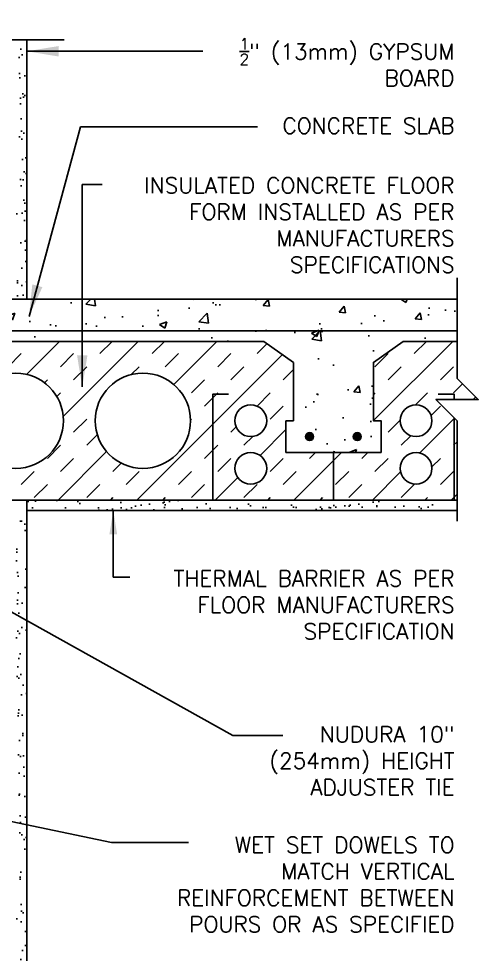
# Model space of a CAD drawing. Header units: inches. Extents: x 196 to 303, y 20 to 88.
# Drawn here: x 281.74 to 303.44, y 43.6 to 87.81 of the extents above; entities that cross this region are included whole.
import ezdxf

# ---------------------------------------------------------------- set-up
doc = ezdxf.new("R2010")
doc.units = ezdxf.units.IN
doc.header["$LTSCALE"] = 0.5
doc.header["$MEASUREMENT"] = 0
for name, color, linetype in [('HATCH', 12, 'Continuous'), ('line25', 2, 'Continuous'), ('LINE3', 3, 'Continuous'), ('LINE9', 9, 'Continuous'), ('TEXT', 4, 'Continuous')]:
    doc.layers.add(name, color=color, linetype=linetype)
doc.styles.add('DIM', font='romans.shx', dxfattribs={"width": 0.7})
doc.styles.add('ROMANS', font='romans.shx', dxfattribs={"height": 0.75})
doc.styles.get("Standard").update_dxf_attribs({"font": 'romans.shx', "height": 0.75})
doc.linetypes.add('STEEL', pattern='A,0.5,-0.2,["X",Standard,S=0.1,R=0,X=-0.1,Y=-0.05],-0.1', length=0.8)
doc.dimstyles.new('ext_12', dxfattribs={"dimscale": 12, "dimtxt": 0.09375, "dimasz": 0.09375, "dimexe": 0.09375, "dimexo": 0.0625, "dimgap": 0.0625, "dimtad": 1, "dimdec": 1, "dimzin": 3, "dimdsep": 46, "dimlunit": 4, "dimtxsty": 'DIM', "dimcen": 0.09, "dimdle": 0.09375, "dimclrt": 4, "dimadec": 0, "dimazin": 0, "dimtfac": 1, "dimtdec": 1, "dimtmove": 2, "dimatfit": 3, "dimfxl": 1, "dimfrac": 2, "dimtolj": 1, "dimtzin": 0, "dimarcsym": 0})
doc.dimstyles.new('ext_8', dxfattribs={"dimscale": 8, "dimtxt": 0.09375, "dimasz": 0.09375, "dimexe": 0.09375, "dimexo": 0.0625, "dimgap": 0.0625, "dimtad": 1, "dimdec": 1, "dimzin": 3, "dimdsep": 46, "dimlunit": 4, "dimtxsty": 'DIM', "dimcen": 0.09, "dimdle": 0.09375, "dimclrt": 4, "dimadec": 0, "dimazin": 0, "dimtfac": 1, "dimtdec": 1, "dimtmove": 2, "dimatfit": 3, "dimfxl": 1, "dimfrac": 2, "dimtolj": 1, "dimtzin": 0, "dimarcsym": 0})
pattern_1 = [(37.5, (78.8089, -0.2044), (-0.0314967, 0.963412), [0, -0.76, 0, -0.85, 0, -0.8125]), (7.5, (78.8089, -0.2044), (0.884888, 1.411073), [0, -0.41, 0, -0.685, 0, -0.2625]), (327.5, (78.1939, -0.2044), (1.557071, 0.0028295), [0, -0.25, 0, -0.9, 0, -1.175]), (317.5, (78.1939, -0.2044), (1.503063, 0.438838), [0, -0.125, 0, -0.59, 0, -0.675])]

msp = doc.modelspace()

# ---------------------------------------------------------------- hatches: boundary and pattern name
at = {"layer": 'HATCH'}
h = msp.add_hatch(dxfattribs=at)
h.set_pattern_fill('AR-CONC', color=256, scale=0.5)
h.set_pattern_definition([(50, (0, 0), (3.5863, -0.31376), [0.375, -4.125]), (355, (0, 0), (-0.693757, 3.76096), [0.3, -3.3]), (100.4514, (0.299, -0.026), (2.892544, 3.4472), [0.3187, -3.50571]), (46.1842, (0, 1), (5.336207, -0.827596), [0.5625, -6.1875]), (96.6356, (0.4447, 0.931), (4.67331, 4.87059), [0.47805, -5.25857]), (351.1842, (0, 1), (4.67331, 4.87059), [0.45, -4.95]), (21, (0.5, 0.75), (2.984535, -2.013094), [0.375, -4.125]), (326, (0.5, 0.75), (1.216577, 3.62575), [0.3, -3.3]), (71.4514, (0.7487, 0.5822), (4.20111, 1.612656), [0.3187, -3.50571]), (37.5, (0, 0), (0.0607993, 1.6644693), [0, -3.26, 0, -3.35, 0, -3.3125]), (7.5, (0, 0), (1.315348, 1.972059), [0, -1.91, 0, -3.185, 0, -1.2625]), (327.5, (-1.115, 0), (2.669112, -0.1127744), [0, -1.25, 0, -3.9, 0, -5.175]), (317.5, (-1.615, 0), (2.91593, 0.500525), [0, -1.625, 0, -2.59, 0, -3.675])])
h.paths.add_polyline_path([(268.995, 59.812), (268.307, 59.812), (268.307, 59.312), (266.807, 59.312), (266.807, 59.812), (266.37, 59.812), (264.37, 59.812), (264.37, 58.312, -1), (263.87, 58.312), (263.87, 59.812), (262.57, 59.812), (262.57, 58.062, 0.079579), (263.57, 54.812), (268.745, 45.437), (268.745, 45.062), (268.995, 45.062)])
h.paths.add_polyline_path([(278.995, 70.562), (280.995, 72.562), (293.304, 72.562), (294.708, 71.572), (294.708, 68.812), (294.348, 68.812), (294.348, 67.312), (296.598, 67.312), (298.848, 67.312), (298.848, 68.812), (298.481, 68.812), (298.488, 68.82), (298.488, 71.572), (299.892, 72.562), (302.437, 72.562), (302.437, 74.562), (278.968, 74.562), (278.915, 74.509), (278.825, 74.509), (278.795, 74.539), (278.645, 74.539, -0.414214), (278.595, 74.589), (278.495, 74.589), (278.495, 74.657, 0.176092), (278.296, 74.518, 0.358767), (277.995, 74.562, 0.358767), (277.694, 74.518, 0.520567), (277.111, 74.518, 0.520567), (276.601, 74.518, 0.172924), (276.495, 74.593, 0.172924), (276.389, 74.518, 0.520567), (275.879, 74.518, 0.520567), (275.296, 74.518, 0.358767), (274.995, 74.562, 0.358767), (274.694, 74.518, 0.520567), (274.111, 74.518, 0.520567), (273.601, 74.518, 0.520567), (273.285, 74.518, 0.520567), (272.726, 74.518, 0.520567), (272.094, 74.518, 0.520567), (271.389, 74.518, 0.520567), (271, 74.493, 0.520567), (270.563, 74.493, 0.520567), (269.737, 74.493, 0.147187), (269.495, 74.684), (269.495, 74.589), (269.395, 74.589, -0.414214), (269.345, 74.539), (269.195, 74.539), (269.165, 74.509), (269.075, 74.509), (268.995, 74.589), (268.995, 74.167), (269.36, 74.167), (269.36, 72.967), (268.995, 72.967), (268.995, 72.217), (269.36, 72.217), (269.36, 71.017), (268.995, 71.017), (268.995, 70.267), (269.36, 70.267), (269.36, 69.187), (268.995, 69.187), (268.995, 68.437), (269.36, 68.437), (269.36, 67.357), (268.995, 67.357), (268.995, 66.607), (269.36, 66.607), (269.36, 65.407), (268.995, 65.407), (268.995, 65.126, -0.412831), (269.737, 64.993, -0.520567), (270.563, 64.993, -0.520567), (271, 64.993, -0.520567), (271.389, 65.018, -0.520567), (272.094, 65.018, -0.520567), (272.726, 65.018, -0.520567), (273.285, 65.018, -0.520567), (273.601, 65.018, -0.520567), (274.111, 65.018, -0.520567), (274.694, 65.018, -0.358767), (274.995, 65.062, -0.358767), (275.296, 65.018, -0.520567), (275.879, 65.018, -0.520567), (276.389, 65.018, -0.520567), (276.705, 65.018, -0.606632), (276.995, 65.062, -0.606632), (277.285, 65.018, -0.520567), (277.601, 65.018, -0.520567), (278.111, 65.018, -0.520567), (278.694, 65.018, -0.358767), (278.995, 65.062)])
h.paths.add_polyline_path([(278.654, 83.458), (278.759, 83.458), (278.759, 83.528), (278.711, 83.528, -0.414214), (278.649, 83.591), (278.649, 83.658, -0.249069), (278.759, 83.865), (278.759, 83.907), (278.849, 83.907, 0.08841), (278.995, 84.004), (278.995, 86.812), (272.87, 86.812), (271.87, 87.812), (271.87, 85.812), (270.87, 86.812), (268.995, 86.812), (268.995, 84.004, 0.088416), (269.141, 83.907), (269.231, 83.907), (269.231, 83.865, -0.249069), (269.341, 83.658), (269.341, 83.591, -0.414214), (269.278, 83.528), (269.231, 83.528), (269.231, 83.458), (269.336, 83.458, -0.168672), (269.522, 83.309, 0.17445), (269.929, 83.013), (271.51, 82.66, 0.054974), (271.837, 82.624), (273.995, 82.624), (276.153, 82.624, 0.054974), (276.48, 82.66), (278.061, 83.013, 0.17445), (278.468, 83.309, -0.168672)])
h = msp.add_hatch(dxfattribs=at)
h.set_pattern_fill('AR-SAND', color=256, scale=0.5, style=0)
h.set_pattern_definition([(37.5, (83.86225, -67.8477), (-0.0314967, 0.963412), [0, -0.76, 0, -0.85, 0, -0.8125]), (7.5, (83.8622, -67.8477), (0.8848884, 1.411073), [0, -0.41, 0, -0.685, 0, -0.2625]), (327.5, (83.24725, -67.8477), (1.557071, 0.0028295), [0, -0.25, 0, -0.9, 0, -1.175]), (317.5, (83.2472, -67.8477), (1.503063, 0.438838), [0, -0.125, 0, -0.59, 0, -0.675])])
h.paths.add_polyline_path([(282.12, 86.812), (281.62, 86.812), (281.62, 77.812), (281.62, 74.562), (282.12, 74.562)])
h = msp.add_hatch(dxfattribs=at)
h.set_pattern_fill('AR-SAND', color=256, scale=0.5, style=0)
h.set_pattern_definition(pattern_1)
h.paths.add_polyline_path([(282.12, 65.062), (281.62, 65.062), (281.62, 59.812), (281.62, 41.816), (282.12, 41.817)])
h = msp.add_hatch(dxfattribs=at)
h.set_pattern_fill('AR-SAND', color=256, scale=0.5, style=0)
h.set_pattern_definition(pattern_1)
h.paths.add_polyline_path([(282.12, 65.062), (282.12, 64.562), (302.437, 64.562), (302.437, 65.062), (296.598, 65.062)])
at = {"layer": 'LINE3'}
for points in [[(295.661, 68.062, 1), (295.286, 68.062, 1)], [(297.911, 68.062, 1), (297.536, 68.062, 1)]]:
    msp.add_hatch(color=256, dxfattribs=at).paths.add_polyline_path(points)

# ---------------------------------------------------------------- linework, layer by layer
at = {"layer": 'HATCH'}
for p, q in [((282.11, 71.003), (283.669, 72.562)), ((283.839, 69.019), (287.381, 72.562)), ((285.564, 71.983), (286.144, 72.562)), ((288.039, 71.983), (288.619, 72.562)), ((289.057, 70.525), (291.094, 72.562)), ((298.488, 68.82), (302.231, 72.562)), ((300.414, 71.983), (300.993, 72.562)), ((292.989, 71.983), (293.459, 72.453)), ((281.233, 71.364), (281.852, 71.983)), ((283.708, 71.364), (284.327, 71.983)), ((287.306, 65.062), (294.185, 71.941)), ((288.658, 71.364), (289.277, 71.983)), ((291.133, 71.364), (291.752, 71.983)), ((298.558, 71.364), (299.176, 71.983)), ((284.327, 70.745), (284.946, 71.364)), ((287.051, 70.995), (287.421, 71.364)), ((291.752, 70.745), (292.37, 71.364)), ((294.227, 70.745), (294.708, 71.227)), ((299.176, 70.745), (299.795, 71.364)), ((301.651, 70.745), (302.27, 71.364)), ((282.953, 70.609), (283.09, 70.745)), ((289.895, 70.126), (290.514, 70.745)), ((302.27, 70.126), (302.696, 70.553)), ((283.537, 69.955), (283.708, 70.126)), ((290.514, 69.508), (291.133, 70.126)), ((292.989, 69.508), (293.608, 70.126)), ((298.488, 70.057), (298.558, 70.126)), ((300.467, 69.561), (301.032, 70.126)), ((303.193, 69.812), (303.315, 69.934)), ((293.608, 68.889), (294.227, 69.508)), ((301.208, 69.064), (301.651, 69.508)), ((284.327, 68.27), (284.946, 68.889)), ((289.848, 68.842), (289.895, 68.889)), ((299.176, 68.27), (299.752, 68.846)), ((300.673, 67.292), (302.315, 68.934)), ((284.946, 67.652), (285.447, 68.153)), ((291.752, 68.27), (292.004, 68.522)), ((293.13, 67.174), (294.348, 68.392)), ((295.341, 68.201), (295.341, 68.201)), ((299.795, 67.652), (300.249, 68.106)), ((283.09, 67.033), (283.708, 67.652)), ((290.514, 67.033), (291.133, 67.652)), ((292.37, 67.652), (292.786, 68.068)), ((302.27, 67.652), (302.437, 67.819)), ((283.594, 65.062), (285.885, 67.354)), ((295.464, 67.033), (295.743, 67.312)), ((296.598, 66.93), (296.981, 67.312)), ((297.939, 67.033), (298.218, 67.312)), ((283.708, 66.414), (284.327, 67.033)), ((286.183, 66.414), (286.576, 66.807)), ((291.133, 66.414), (291.752, 67.033)), ((293.608, 66.414), (294.227, 67.033)), ((294.731, 65.062), (296.598, 66.93)), ((298.558, 66.414), (299.176, 67.033)), ((301.248, 66.63), (301.651, 67.033)), ((281.852, 65.795), (282.471, 66.414)), ((286.802, 65.795), (287.421, 66.414)), ((289.277, 65.795), (289.895, 66.414)), ((294.227, 65.795), (294.845, 66.414)), ((296.701, 65.795), (297.32, 66.414)), ((298.443, 65.062), (299.771, 66.39)), ((301.651, 65.795), (302.27, 66.414)), ((291.018, 65.062), (292.084, 66.128)), ((282.471, 65.177), (283.09, 65.795)), ((284.946, 65.177), (285.564, 65.795)), ((289.895, 65.177), (290.514, 65.795)), ((292.37, 65.177), (292.989, 65.795)), ((297.32, 65.177), (297.939, 65.795)), ((299.795, 65.177), (300.414, 65.795)), ((286.069, 65.062), (286.183, 65.177)), ((288.543, 65.062), (288.658, 65.177)), ((293.493, 65.062), (293.608, 65.177)), ((295.968, 65.062), (296.083, 65.177)), ((300.918, 65.062), (301.032, 65.177)), ((302.155, 65.062), (302.437, 65.344))]:
    msp.add_line(p, q, dxfattribs=at)
at = {"layer": 'line25'}
for p, q in [((278.995, 74.562), (302.437, 74.562)), ((280.995, 72.562), (293.304, 72.562)), ((293.304, 72.562), (294.708, 71.572)), ((294.708, 71.572), (294.708, 68.812)), ((294.708, 68.812), (294.348, 68.812)), ((294.348, 68.812), (294.348, 67.312)), ((294.348, 67.312), (296.598, 67.312)), ((296.598, 67.312), (296.598, 65.062)), ((296.598, 65.062), (278.995, 65.062))]:
    msp.add_line(p, q, dxfattribs=at)
msp.add_lwpolyline([(302.437, 72.562), (299.892, 72.562), (298.488, 71.572), (298.488, 68.812), (298.848, 68.812), (298.848, 67.312), (296.598, 67.312), (296.598, 65.062), (302.437, 65.062)], dxfattribs=at)
at = {"layer": 'LINE3', "linetype": 'STEEL'}
msp.add_line((302.437, 73.062), (280.532, 73.062), dxfattribs=at)
at = {"layer": 'LINE3'}
for centre in [(295.473, 68.062), (297.723, 68.062)]:
    msp.add_circle(centre, 0.188, dxfattribs=at)
at = {"layer": 'LINE9'}
for p, q in [((283.875, 86.812), (272.87, 86.812)), ((282.12, 86.812), (282.12, 74.562)), ((282.12, 41.812), (282.12, 65.062))]:
    msp.add_line(p, q, dxfattribs=at)
for points in [[(302.437, 64.062), (302.437, 68.812), (301.437, 69.812), (303.437, 69.812), (302.437, 70.812), (302.437, 75.562)], [(291.647, 70.062), (290.897, 70.062), (290.897, 65.062)], [(301.55, 70.062), (302.3, 70.062), (302.3, 69.812)], [(302.3, 68.95), (302.3, 65.062)], [(302.437, 64.562), (282.12, 64.562)]]:
    msp.add_lwpolyline(points, dxfattribs=at)
for centre, radius in [((281.598, 68.812), 2.25), ((287.598, 68.812), 2.25), ((292.695, 68.812), 0.75), ((300.501, 68.812), 0.75), ((292.695, 66.562), 0.75), ((300.501, 66.562), 0.75)]:
    msp.add_circle(centre, radius, dxfattribs=at)

# ---------------------------------------------------------------- texts
at = {"layer": 'TEXT', "char_height": 0.75, "attachment_point": 6, "style": 'ROMANS'}
for s, insert, width in [('\\A1; {\\H0.7x;\\S1/2;}" (13mm) GYPSUM BOARD', (302.322, 85.757), 12.17415), ('\\A1; {\\H1x;CONCRETE SLAB}', (302.322, 82.752), 12.17415), ('INSULATED CONCRETE FLOOR FORM INSTALLED AS PER MANUFACTURERS SPECIFICATIONS', (302.322, 78.059), 17.62644), ('THERMAL BARRIER AS PER FLOOR MANUFACTURERS SPECIFICATION', (302.322, 60.107), 17.24655), ('NUDURA 10" (254mm) HEIGHT ADJUSTER TIE', (302.322, 52.743), 12.17415), ('\\A1;WET SET DOWELS TO MATCH VERTICAL REINFORCEMENT BETWEEN POURS OR AS SPECIFIED', (302.322, 46.889), 14.54505)]:
    msp.add_mtext(s, dxfattribs=dict(at, insert=insert, width=width))

# ---------------------------------------------------------------- leaders
at = {"layer": 'TEXT'}
for points, dimstyle, override in [([(282.117, 86.273), (287.537, 86.273), (290.435, 86.273)], 'ext_8', {"dimasz": 0.1875, "dimtad": 0}), ([(282.222, 73.744), (284.658, 82.707), (293.013, 82.707)], 'ext_8', {"dimasz": 0.1875, "dimtad": 0}), ([(284.736, 70.407), (284.736, 79.981), (285.671, 79.981)], 'ext_8', {"dimasz": 0.1875, "dimtad": 0}), ([(286.201, 64.562), (286.201, 61.412), (286.988, 61.412)], 'ext_12', {"dimgap": 0.0625, "dimtad": 0}), ([(276.315, 62.61), (291.841, 53.941), (294.206, 53.941)], 'ext_8', {"dimasz": 0.1875, "dimtad": 0}), ([(272.335, 51.751), (286.11, 48.882), (289.753, 48.882)], 'ext_12', {"dimgap": 0.0625, "dimtad": 0})]:
    msp.add_leader(points, dimstyle=dimstyle, override=override, dxfattribs=at)

doc.saveas('drawing.dxf')
